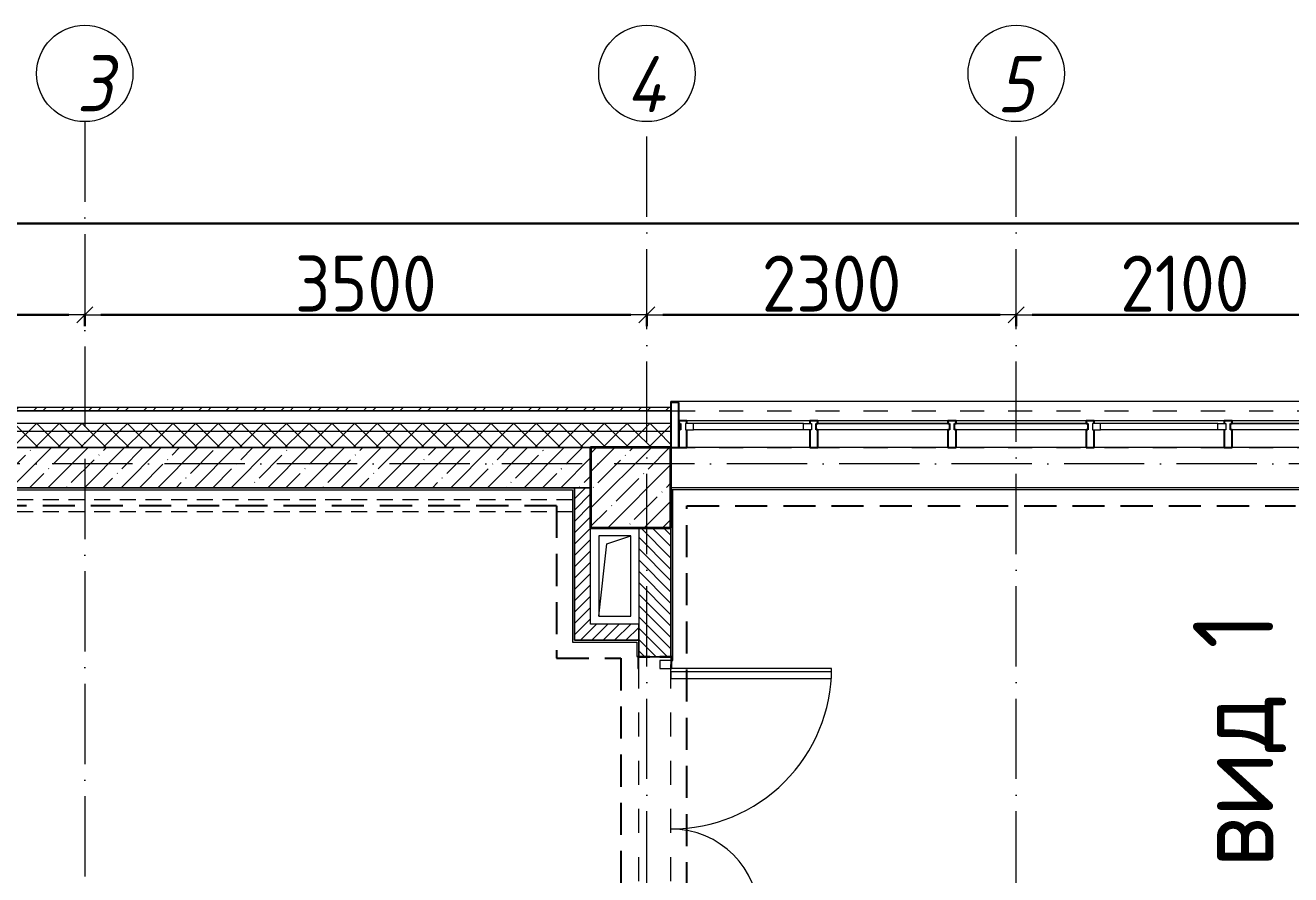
# Model space of a CAD drawing. Header units: millimetres. Extents: x -213536 to 1564669, y -45299 to 942238.
# Drawn here: x -206687 to -198808, y 230818 to 236107 of the extents above; entities that cross this region are included whole.
import ezdxf

# ---------------------------------------------------------------- set-up
doc = ezdxf.new("R2010")
doc.units = ezdxf.units.MM
for name, pattern in [('200_ШТРИХ_ш1п0_6_', [160, 100, -60]), ('50_200_ШТРИХ_1Т_ш5_п1_п1_', [700, 500, -100, 0, -100]), ('Штрих короткий', [300, 150, -150]), ('Штриховая _2 мм - 1 мм_', [300, 200, -100])]:
    doc.linetypes.add(name, pattern=pattern)
for name, color, linetype, lineweight in [('0-1', 7, 'Continuous', 5), ('0-2', 7, 'Continuous', 9), ('Двери', 7, 'Continuous', 9), ('Импосты витража', 7, 'Continuous', 9), ('Импосты витража-1', 7, 'Continuous', 25), ('Каркас_Импост', 7, 'Continuous', 13), ('Каркас_Импост-1', 7, 'Continuous', 9), ('Линии-1', 7, '200_ШТРИХ_ш1п0_6_', 9), ('Несущие колонны', 7, 'Continuous', 9), ('Несущие колонны-1', 7, 'Continuous', 35), ('Обобщенные модели', 7, 'Continuous', 9), ('Общие ребра', 7, 'Continuous', 9), ('Окна', 7, 'Continuous', 9), ('Оси', 7, 'Continuous', 9), ('Оси-1', 7, 'Continuous', 20), ('Оси-2', 7, '50_200_ШТРИХ_1Т_ш5_п1_п1_', 9), ('Основные линии', 7, 'Continuous', 30), ('Остекление-1', 7, 'Continuous', 9), ('Перемычка-1', 7, 'Штрих короткий', 9), ('Размеры', 7, 'Continuous', 15), ('Стены', 7, 'Continuous', 9), ('Стены-1', 7, 'Continuous', 13), ('Штриховка разреза-1', 7, 'Continuous', 9), ('Элементы узлов', 7, 'Continuous', 9)]:
    doc.layers.add(name, color=color, linetype=linetype, lineweight=lineweight)
doc.layers.add('СТ-1_1', color=7, linetype='Штриховая _2 мм - 1 мм_', lineweight=90, true_color=0x888888)
doc.layers.get('0-2').off()
doc.styles.add('ISOCPEUR_I_1', font='isocpeui.ttf', dxfattribs={"width": 0.85, "height": 2.5})
doc.styles.add('СПДС', font='isocpeur.ttf', dxfattribs={"width": 0.9})
doc.dimstyles.new('Размера А3', dxfattribs={"dimtxt": 200, "dimasz": 100, "dimexe": 70, "dimexo": 100, "dimgap": 20, "dimtad": 1, "dimdec": 0, "dimrnd": 10, "dimzin": 0, "dimdsep": 46, "dimtxsty": 'СПДС', "dimblk": 'ARROWHEAD_6', "dimcen": 1, "dimclrd": 256, "dimclre": 256, "dimclrt": 256, "dimazin": 0, "dimtfac": 1, "dimtdec": 0, "dimtmove": 2, "dimatfit": 3, "dimfxl": 1, "dimtolj": 1, "dimtzin": 0, "dimarcsym": 0})
pattern_1 = [(45, (0, 0), (-70.71068, 70.71068), []), (135, (0, 0), (-70.71068, -70.71068), [])]
pattern_2 = [(45, (0, 0), (-35.35534, 35.35534), [])]

# ---------------------------------------------------------------- blocks, each defined once
blk = doc.blocks.new('BSC_Колонна _Прямоугольная - 500х500-V40-АИ2_02_План отделки стен 2-го этажа _Часть 2_')
at = {"layer": 'Несущие колонны'}
h = blk.add_hatch(dxfattribs=at)
h.set_pattern_fill('FP_48', color=256, style=0, pattern_type=2)
h.set_pattern_definition([(45, (-7700, -49300), (-114.04925, 114.04925), []), (45, (-7585.95, -49300), (-114.04925, 114.04925), [201.613, -40.323, 3.353, -36.97])])
h.paths.add_polyline_path([(-250, -250), (250, -250), (250, 250), (-250, 250), (-250, 167)], flags=0)
at = {"layer": 'Несущие колонны-1'}
for p, q in [((250, 250), (-250, 250)), ((-250, 250), (-250, -250)), ((250, -250), (250, 250)), ((-250, -250), (250, -250))]:
    blk.add_line(p, q, dxfattribs=at)
blk = doc.blocks.new('Проем_Дверь_Прямоугольный - 1700х2400h_дверные проемы-28448549-АИ2_02_План отделки стен 2-го этажа _Часть 2_')
at = {"layer": 'Перемычка-1'}
for p, q in [((850, 100), (-850, 100)), ((850, -100), (-850, -100))]:
    blk.add_line(p, q, dxfattribs=at)
blk = doc.blocks.new('PNS_Панель прямоугольная1 - Нр_Стекло - 40мм-25374207-АИ2_02_План отделки стен 2-го этажа _Часть 2_')
at = {"layer": 'Остекление-1'}
for p, q in [((-405, 40), (405, 40)), ((-415, 0), (415, 0)), ((405, 0), (-405, 0))]:
    blk.add_line(p, q, dxfattribs=at)
blk = doc.blocks.new('PNS_Панель прямоугольная2 - Нр_Стекло - 40мм-26243285-АИ2_02_План отделки стен 2-го этажа _Часть 2_')
at = {"layer": 'Каркас_Импост'}
for p, q in [((-415, 0), (-415, 40)), ((-415, 40), (-365, 40)), ((-365, 40), (-365, 0)), ((415, 40), (365, 40)), ((365, 40), (365, 0)), ((415, 0), (415, 40)), ((-365, 0), (-415, 0)), ((365, 0), (415, 0))]:
    blk.add_line(p, q, dxfattribs=at)
at = {"layer": 'Каркас_Импост-1'}
for p, q in [((-365, 40), (365, 40)), ((-365, 0), (365, 0))]:
    blk.add_line(p, q, dxfattribs=at)
blk = doc.blocks.new('PNS_Панель прямоугольная2 - Нр_Стекло - 40мм-28855705-АИ2_02_План отделки стен 2-го этажа _Часть 2_')
at = {"layer": 'Каркас_Импост'}
for p, q in [((-392.5, 0), (-392.5, 40)), ((-392.5, 40), (-342.5, 40)), ((-342.5, 40), (-342.5, 0)), ((392.5, 40), (342.5, 40)), ((342.5, 40), (342.5, 0)), ((392.5, 0), (392.5, 40)), ((-342.5, 0), (-392.5, 0)), ((342.5, 0), (392.5, 0))]:
    blk.add_line(p, q, dxfattribs=at)
at = {"layer": 'Каркас_Импост-1'}
for p, q in [((-342.5, 40), (342.5, 40)), ((-342.5, 0), (342.5, 0))]:
    blk.add_line(p, q, dxfattribs=at)
blk = doc.blocks.new('Прямоугольный импост - Импост структурный с накладкой - 150мм-V171-АИ2_02_План отделки стен 2-го этажа _Часть 2_')
at = {"layer": 'Импосты витража'}
for p, q in [((12255, 49717), (11445, 49717)), ((11950, 49550), (11445, 49550))]:
    blk.add_line(p, q, dxfattribs=at)
blk = doc.blocks.new('Прямоугольный импост - Импост структурный с накладкой - 150мм-25669421-АИ2_02_План отделки стен 2-го этажа _Часть 2_')
at = {"layer": 'Импосты витража'}
for p, q in [((75665, -100), (76475, -100)), ((75665, -267), (76475, -267))]:
    blk.add_line(p, q, dxfattribs=at)
blk = doc.blocks.new('Прямоугольный импост - Импост структурный с накладкой - 150мм-25669420-АИ2_02_План отделки стен 2-го этажа _Часть 2_')
at = {"layer": 'Импосты витража'}
for p, q in [((74850, -100), (75615, -100)), ((74850, -267), (75615, -267))]:
    blk.add_line(p, q, dxfattribs=at)
blk = doc.blocks.new('Прямоугольный импост - Импост структурный с накладкой - 150мм-25647633-АИ2_02_План отделки стен 2-го этажа _Часть 2_')
at = {"layer": 'Импосты витража-1'}
for p, q in [((-25, 0), (-25, 17)), ((-25, 17), (25, 17)), ((-15, 0), (-25, 0)), ((-15, -40), (-15, 0)), ((25, 17), (25, 0)), ((-25, -150), (-25, -40)), ((-25, -40), (-15, -40)), ((25, -40), (25, -150)), ((25, -150), (-25, -150))]:
    blk.add_line(p, q, dxfattribs=at)
blk = doc.blocks.new('Прямоугольный импост - Импост структурный с накладкой - 150мм-V150-АИ2_02_План отделки стен 2-го этажа _Часть 2_')
at = {"layer": 'Импосты витража-1'}
for p, q in [((-25, 0), (-25, 17)), ((-25, 17), (25, 17)), ((25, 0), (15, 0)), ((15, 0), (15, -40)), ((25, 17), (25, 0)), ((-25, -150), (-25, -40)), ((15, -40), (25, -40)), ((25, -40), (25, -150)), ((25, -150), (-25, -150))]:
    blk.add_line(p, q, dxfattribs=at)
blk = doc.blocks.new('Прямоугольный импост - Импост структурный с накладкой - 150мм-25647644-АИ2_02_План отделки стен 2-го этажа _Часть 2_')
at = {"layer": 'Импосты витража-1'}
for p, q in [((-25, 0), (-25, 17)), ((-25, 17), (25, 17)), ((-15, 0), (-25, 0)), ((-15, -40), (-15, 0)), ((25, 0), (15, 0)), ((15, 0), (15, -40)), ((25, 17), (25, 0)), ((-25, -150), (-25, -40)), ((-25, -40), (-15, -40)), ((15, -40), (25, -40)), ((25, -40), (25, -150)), ((25, -150), (-25, -150))]:
    blk.add_line(p, q, dxfattribs=at)
blk = doc.blocks.new('Прямоугольный импост - Откос НВФ_50х280 мм-V152-АИ2_02_План отделки стен 2-го этажа _Часть 2_')
at = {"layer": 'Импосты витража-1'}
for p, q in [((-50, 130), (0, 130)), ((-50, -150), (-50, 130)), ((0, 130), (0, -150)), ((0, -150), (-50, -150))]:
    blk.add_line(p, q, dxfattribs=at)
blk = doc.blocks.new('Отлив_СКБ - Отлив витража_120_НВФ-31885342-АИ2_02_План отделки стен 2-го этажа _Часть 2_')
at = {"layer": 'Окна'}
for p, q in [((7750, -2), (50, -2)), ((0, -120), (0, -113)), ((0, -120), (7800, -120)), ((7800, -113), (7800, -120))]:
    blk.add_line(p, q, dxfattribs=at)
blk = doc.blocks.new('Проем_Дверь_Прямоугольный - 4500х2700h_витражные проемы-30146416-АИ2_02_План отделки стен 2-го этажа _Часть 2_')
at = {"layer": 'Перемычка-1'}
for p, q in [((2250, 115), (-2250, 115)), ((2250, -115), (-2250, -115))]:
    blk.add_line(p, q, dxfattribs=at)
blk = doc.blocks.new('Дверь_Витражная_СКБ_2Ст2 - ДВВ_ДАО_СОШ_Классы-V177-АИ2_02_План отделки стен 2-го этажа _Часть 2_')
at = {"layer": 'Двери'}
for p, q in [((-775, 1035), (-775, 41)), ((775, 585), (775, 35))]:
    blk.add_line(p, q, dxfattribs=at)
for centre, radius, start, end in [((-775, 35), 1000, 360, 90), ((775, 35), 550, 90, 180)]:
    blk.add_arc(centre, radius, start, end, dxfattribs=at)
at = {"layer": 'Элементы узлов'}
for p, q in [((-713, 1035), (-753, 1035)), ((-753, 1035), (-753, 35)), ((-713, 35), (-713, 1035)), ((775, 585), (735, 585)), ((735, 585), (735, 35)), ((775, 35), (775, 585)), ((-825, 35), (-825, -35)), ((-825, 35), (-825, -35)), ((-775, -35), (-775, 35)), ((-775, -35), (-775, 35)), ((-753, 35), (-713, 35)), ((735, 35), (775, 35)), ((775, -35), (775, 35)), ((775, 35), (825, 35)), ((775, 35), (775, -35)), ((825, 35), (775, 35)), ((825, 35), (825, -35)), ((825, -35), (825, 35)), ((-825, -35), (-775, -35)), ((-825, -35), (-775, -35)), ((825, -35), (775, -35)), ((775, -35), (825, -35))]:
    blk.add_line(p, q, dxfattribs=at)
blk = doc.blocks.new('154_Стойка_СКБ_Уголок - СМ-2480_200-28447058-АИ2_02_План отделки стен 2-го этажа _Часть 2_')
at = {"layer": 'Обобщенные модели'}
for p, q in [((125, 156), (125, 81)), ((200, 156), (125, 156)), ((125, 81), (131, 81)), ((131, 81), (131, 150)), ((131, 150), (200, 150)), ((200, 150), (200, 156)), ((131, 19), (125, 19)), ((125, 19), (125, -56)), ((131, -50), (131, 19)), ((125, -56), (200, -56)), ((200, -50), (131, -50)), ((200, -56), (200, -50))]:
    blk.add_line(p, q, dxfattribs=at)
blk = doc.blocks.new('Стойка_Влож_Полоса боковая - Полоса-28346330-АИ2_02_План отделки стен 2-го этажа _Часть 2_')
at = {"layer": 'Обобщенные модели'}
for p, q in [((-5, -31), (-5, 31)), ((0, 31), (0, -31))]:
    blk.add_line(p, q, dxfattribs=at)
blk = doc.blocks.new('AR_Отверстие прямоугольное _в плите_ - AR_Отверстие прямоугольное _в плите_-V197-АИ2_02_План отделки стен 2-го этажа _Часть 2_')
at = {"layer": 'Обобщенные модели'}
for p, q in [((100, 250), (-100, 250)), ((-100, 250), (-100, -250)), ((-50, 200), (100, 250)), ((100, -250), (100, 250)), ((-100, -250), (-50, 200)), ((-100, -250), (100, -250))]:
    blk.add_line(p, q, dxfattribs=at)
blk = doc.blocks.new('0125-Р-ОО-Ш2-АР-о_23_10_2024_rvt-1-АИ2_02_План отделки стен 2-го этажа _Часть 2_')
at = {"layer": 'Штриховка разреза-1'}
h = blk.add_hatch(dxfattribs=at)
h.set_pattern_fill('FP_80', color=256, style=0, pattern_type=2)
h.set_pattern_definition([(45, (0, 0), (-85.53659, 85.53659), []), (45, (57.02, 0), (-85.53659, 85.53659), [])])
h.paths.add_polyline_path([(26130, 49780), (26130, 49800), (17950, 49800), (17950, 49780), (23915, 49780)], flags=0)
h.paths.add_polyline_path([(16950, 49780), (16950, 49800), (15750, 49800), (15750, 49780), (16459.1, 49780)], flags=0)
h.paths.add_polyline_path([(7950, 49780), (7950, 49800), (-330, 49800), (-330, 49780), (7139.2, 49780)], flags=0)
h = blk.add_hatch(dxfattribs=at)
h.set_pattern_fill('FP_81', color=256, style=0, pattern_type=2)
h.set_pattern_definition(pattern_1)
h.paths.add_polyline_path([(26000, 49650), (26050, 49650), (26050, 49700), (17950, 49700), (17950, 49650), (23915, 49650)], flags=0)
h.paths.add_polyline_path([(16950, 49650), (16950, 49700), (15750, 49700), (15750, 49650), (16459.1, 49650)], flags=0)
h.paths.add_polyline_path([(7950, 49650), (7950, 49700), (-200, 49700), (-200, 49650), (7139.2, 49650)], flags=0)
h = blk.add_hatch(dxfattribs=at)
h.set_pattern_fill('FP_81', color=256, style=0, pattern_type=2)
h.set_pattern_definition(pattern_1)
h.paths.add_polyline_path([(25900, 49550), (26000, 49550), (26000, 49650), (17950, 49650), (17950, 49550), (23915, 49550)], flags=0)
h.paths.add_polyline_path([(16950, 49550), (16950, 49650), (15750, 49650), (15750, 49556), (15825, 49556), (15825, 49550), (16459.1, 49550)], flags=0)
h.paths.add_polyline_path([(7950, 49550), (7950, 49650), (-100, 49650), (-100, 49550), (7450, 49550)], flags=0)
h = blk.add_hatch(dxfattribs=at)
h.set_pattern_fill('FP_1', color=256, style=0, pattern_type=2)
h.set_pattern_definition([(45, (0, 0), (-114.04925, 114.04925), []), (45, (114.05, 0), (-114.04925, 114.04925), [201.612, -40.322, 3.353, -36.97])])
h.paths.add_polyline_path([(7450, 49300), (7450, 49550), (400, 49550), (400, 49300), (7139.2, 49300)], flags=0)
h = blk.add_hatch(dxfattribs=at)
h.set_pattern_fill('FP_92', color=256, style=0, pattern_type=2)
h.set_pattern_definition(pattern_2)
h.paths.add_polyline_path([(7450, 48350), (7450, 49300), (7350, 49300), (7350, 48350)], flags=0)
h = blk.add_hatch(dxfattribs=at)
h.set_pattern_fill('FP_2', color=256, style=0, pattern_type=2)
h.set_pattern_definition([(135, (0, 0), (-35.35534, -35.35534), [])])
h.paths.add_polyline_path([(7950, 46050), (7950, 46544), (7881, 46544), (7881, 46550), (7819, 46550), (7819, 46544), (7750, 46544), (7750, 46050)], flags=0)
h.paths.add_polyline_path([(7950, 48250), (7950, 49050), (7750, 49050), (7750, 48250), (7910, 48250)], flags=0)
h = blk.add_hatch(dxfattribs=at)
h.set_pattern_fill('FP_92', color=256, style=0, pattern_type=2)
h.set_pattern_definition(pattern_2)
h.paths.add_polyline_path([(7750, 48350), (7750, 48450), (7450, 48450), (7450, 48350)], flags=0)
at = {"layer": 'Линии-1'}
for p, q in [((7338, 49225), (400, 49225)), ((7338, 49150), (400, 49150))]:
    blk.add_line(p, q, dxfattribs=at)
at = {"layer": 'Общие ребра'}
for p, q in [((7950, 49700), (-100, 49700)), ((7950, 49650), (-100, 49650))]:
    blk.add_line(p, q, dxfattribs=at)
at = {"layer": 'Стены'}
blk.add_line((11950, 49300), (7950, 49300), dxfattribs=at)
at = {"layer": 'Стены-1'}
for p, q in [((7950, 49800), (-330, 49800)), ((7950, 49780), (7950, 49800)), ((-330, 49780), (7950, 49780)), ((7950, 49780), (-100, 49780)), ((7950, 49550), (7950, 49780)), ((400, 49550), (7450, 49550)), ((7450, 49550), (400, 49550)), ((400, 49300), (7450, 49300)), ((7350, 49300), (7350, 48350)), ((7450, 49300), (7350, 49300)), ((7450, 48450), (7450, 49050)), ((7750, 49050), (7750, 48250)), ((7950, 48250), (7950, 49050)), ((7750, 48450), (7450, 48450)), ((7750, 48350), (7750, 48450)), ((7350, 48350), (7450, 48350)), ((7450, 48350), (7750, 48350))]:
    blk.add_line(p, q, dxfattribs=at)
at = {"layer": '0-2'}
for name, p, rotation in [('Отлив_СКБ - Отлив витража_120_НВФ-31885342-АИ2_02_План отделки стен 2-го этажа _Часть 2_', (15750, 49717), 180), ('Проем_Дверь_Прямоугольный - 4500х2700h_витражные проемы-30146416-АИ2_02_План отделки стен 2-го этажа _Часть 2_', (10200, 49665), 180), ('Прямоугольный импост - Импост структурный с накладкой - 150мм-25669420-АИ2_02_План отделки стен 2-го этажа _Часть 2_', (83665, 49450), 180), ('Прямоугольный импост - Импост структурный с накладкой - 150мм-25669421-АИ2_02_План отделки стен 2-го этажа _Часть 2_', (85340, 49450), 180), ('Прямоугольный импост - Импост структурный с накладкой - 150мм-25669421-АИ2_02_План отделки стен 2-го этажа _Часть 2_', (86200, 49450), 180), ('Прямоугольный импост - Импост структурный с накладкой - 150мм-25669421-АИ2_02_План отделки стен 2-го этажа _Часть 2_', (87060, 49450), 180), ('PNS_Панель прямоугольная2 - Нр_Стекло - 40мм-28855705-АИ2_02_План отделки стен 2-го этажа _Часть 2_', (8432.5, 49700), 180), ('PNS_Панель прямоугольная1 - Нр_Стекло - 40мм-25374207-АИ2_02_План отделки стен 2-го этажа _Часть 2_', (9270, 49700), 180), ('PNS_Панель прямоугольная1 - Нр_Стекло - 40мм-25374207-АИ2_02_План отделки стен 2-го этажа _Часть 2_', (10130, 49700), 180), ('PNS_Панель прямоугольная2 - Нр_Стекло - 40мм-26243285-АИ2_02_План отделки стен 2-го этажа _Часть 2_', (10990, 49700), 180), ('PNS_Панель прямоугольная1 - Нр_Стекло - 40мм-25374207-АИ2_02_План отделки стен 2-го этажа _Часть 2_', (11850, 49700), 180), ('154_Стойка_СКБ_Уголок - СМ-2480_200-28447058-АИ2_02_План отделки стен 2-го этажа _Часть 2_', (7800, 48375), 269.9999999999999), ('Проем_Дверь_Прямоугольный - 1700х2400h_дверные проемы-28448549-АИ2_02_План отделки стен 2-го этажа _Часть 2_', (7850, 47400), 269.9999999999999), ('Стойка_Влож_Полоса боковая - Полоса-28346330-АИ2_02_План отделки стен 2-го этажа _Часть 2_', (7850, 48250), 89.99999999999991), ('Дверь_Витражная_СКБ_2Ст2 - ДВВ_ДАО_СОШ_Классы-V177-АИ2_02_План отделки стен 2-го этажа _Часть 2_', (7915, 47400), 269.9999999999964)]:
    blk.add_blockref(name, p, dxfattribs=dict(at, rotation=rotation))
at = {"layer": '0-2', "extrusion": (0, 0, -1)}
for name, p in [('Прямоугольный импост - Откос НВФ_50х280 мм-V152-АИ2_02_План отделки стен 2-го этажа _Часть 2_', (-7950, 49700)), ('Прямоугольный импост - Импост структурный с накладкой - 150мм-V150-АИ2_02_План отделки стен 2-го этажа _Часть 2_', (-8025, 49700)), ('Прямоугольный импост - Импост структурный с накладкой - 150мм-25647633-АИ2_02_План отделки стен 2-го этажа _Часть 2_', (-8840, 49700)), ('Прямоугольный импост - Импост структурный с накладкой - 150мм-25647644-АИ2_02_План отделки стен 2-го этажа _Часть 2_', (-9700, 49700)), ('Прямоугольный импост - Импост структурный с накладкой - 150мм-V150-АИ2_02_План отделки стен 2-го этажа _Часть 2_', (-10560, 49700)), ('Прямоугольный импост - Импост структурный с накладкой - 150мм-25647633-АИ2_02_План отделки стен 2-го этажа _Часть 2_', (-11420, 49700))]:
    blk.add_blockref(name, p, dxfattribs=at)
at = {"layer": '0-2'}
for name, p in [('Прямоугольный импост - Импост структурный с накладкой - 150мм-V171-АИ2_02_План отделки стен 2-го этажа _Часть 2_', (0, 0)), ('BSC_Колонна _Прямоугольная - 500х500-V40-АИ2_02_План отделки стен 2-го этажа _Часть 2_', (7700, 49300)), ('AR_Отверстие прямоугольное _в плите_ - AR_Отверстие прямоугольное _в плите_-V197-АИ2_02_План отделки стен 2-го этажа _Часть 2_', (7600, 48750))]:
    blk.add_blockref(name, p, dxfattribs=at)
blk = doc.blocks.new('Ось сетки - Круг_Ø6_00__ISO-2_5_0_9K_-16731441-АИ2_02_План отделки стен 2-го этажа _Часть 2_')
at = {"layer": 'Оси-1'}
blk.add_circle((0, 0), 3, dxfattribs=at)
blk = doc.blocks.new('ARROWHEAD_6')
at = {"color": 0, "linetype": 'Continuous'}
for p, q in [((0, 0), (-1, 0)), ((-0.5, -0.5), (0.5, 0.5))]:
    blk.add_line(p, q, dxfattribs=at)
blk = doc.blocks.new('*D2979')
at = {"layer": 'Defpoints', "color": 0, "transparency": 16777216}
for p in [(208595.6, 263297.6), (210545.6, 263297.6), (210545.6, 263191.6)]:
    blk.add_point(p, dxfattribs=at)
at = {"layer": 'Размеры', "lineweight": -2, "transparency": 16777216}
for p, q in [((208595.6, 263197.6), (208595.6, 263121.6)), ((208695.6, 263191.6), (210445.6, 263191.6)), ((210545.6, 263197.6), (210545.6, 263121.6))]:
    blk.add_line(p, q, dxfattribs=at)
at = {"layer": 'Размеры', "lineweight": -2, "transparency": 16777216, "xscale": 100, "yscale": 100, "zscale": 100, "rotation": 180}
blk.add_blockref('ARROWHEAD_6', (208595.6, 263191.6), dxfattribs=at)
at = {"layer": 'Размеры', "lineweight": -2, "transparency": 16777216, "xscale": 100, "yscale": 100, "zscale": 100}
blk.add_blockref('ARROWHEAD_6', (210545.6, 263191.6), dxfattribs=at)
at = {"layer": 'Размеры', "lineweight": 25, "transparency": 16777216, "insert": (209570.6, 263386.6), "char_height": 350, "width": 2.3, "attachment_point": 5, "style": 'СПДС'}
blk.add_mtext('\\A1;1950', dxfattribs=at)
blk = doc.blocks.new('*D2980')
at = {"layer": 'Defpoints', "color": 0, "transparency": 16777216}
for p in [(210545.6, 263297.6), (214045.6, 263297.6), (214045.6, 263191.6)]:
    blk.add_point(p, dxfattribs=at)
at = {"layer": 'Размеры', "lineweight": -2, "transparency": 16777216}
for p, q in [((210545.6, 263197.6), (210545.6, 263121.6)), ((210645.6, 263191.6), (213945.6, 263191.6)), ((214045.6, 263197.6), (214045.6, 263121.6))]:
    blk.add_line(p, q, dxfattribs=at)
at = {"layer": 'Размеры', "lineweight": -2, "transparency": 16777216, "xscale": 100, "yscale": 100, "zscale": 100, "rotation": 180}
blk.add_blockref('ARROWHEAD_6', (210545.6, 263191.6), dxfattribs=at)
at = {"layer": 'Размеры', "lineweight": -2, "transparency": 16777216, "xscale": 100, "yscale": 100, "zscale": 100}
blk.add_blockref('ARROWHEAD_6', (214045.6, 263191.6), dxfattribs=at)
at = {"layer": 'Размеры', "lineweight": 25, "transparency": 16777216, "insert": (212295.6, 263386.6), "char_height": 350, "width": 2.488, "attachment_point": 5, "style": 'СПДС'}
blk.add_mtext('\\A1;3500', dxfattribs=at)
blk = doc.blocks.new('*D2981')
at = {"layer": 'Defpoints', "color": 0, "transparency": 16777216}
for p in [(214045.6, 263297.6), (216345.6, 263297.6), (216345.6, 263191.6)]:
    blk.add_point(p, dxfattribs=at)
at = {"layer": 'Размеры', "lineweight": -2, "transparency": 16777216}
for p, q in [((214045.6, 263197.6), (214045.6, 263121.6)), ((214145.6, 263191.6), (216245.6, 263191.6)), ((216345.6, 263197.6), (216345.6, 263121.6))]:
    blk.add_line(p, q, dxfattribs=at)
at = {"layer": 'Размеры', "lineweight": -2, "transparency": 16777216, "xscale": 100, "yscale": 100, "zscale": 100, "rotation": 180}
blk.add_blockref('ARROWHEAD_6', (214045.6, 263191.6), dxfattribs=at)
at = {"layer": 'Размеры', "lineweight": -2, "transparency": 16777216, "xscale": 100, "yscale": 100, "zscale": 100}
blk.add_blockref('ARROWHEAD_6', (216345.6, 263191.6), dxfattribs=at)
at = {"layer": 'Размеры', "lineweight": 25, "transparency": 16777216, "insert": (215195.6, 263386.6), "char_height": 350, "width": 2.488, "attachment_point": 5, "style": 'СПДС'}
blk.add_mtext('\\A1;2300', dxfattribs=at)
blk = doc.blocks.new('*D2982')
at = {"layer": 'Defpoints', "color": 0, "transparency": 16777216}
for p in [(216345.6, 263297.6), (218445.6, 263297.6), (218445.6, 263191.6)]:
    blk.add_point(p, dxfattribs=at)
at = {"layer": 'Размеры', "lineweight": -2, "transparency": 16777216}
for p, q in [((216345.6, 263197.6), (216345.6, 263121.6)), ((216445.6, 263191.6), (218345.6, 263191.6)), ((218445.6, 263197.6), (218445.6, 263121.6))]:
    blk.add_line(p, q, dxfattribs=at)
at = {"layer": 'Размеры', "lineweight": -2, "transparency": 16777216, "xscale": 100, "yscale": 100, "zscale": 100, "rotation": 180}
blk.add_blockref('ARROWHEAD_6', (216345.6, 263191.6), dxfattribs=at)
at = {"layer": 'Размеры', "lineweight": -2, "transparency": 16777216, "xscale": 100, "yscale": 100, "zscale": 100}
blk.add_blockref('ARROWHEAD_6', (218445.6, 263191.6), dxfattribs=at)
at = {"layer": 'Размеры', "lineweight": 25, "transparency": 16777216, "insert": (217395.6, 263386.6), "char_height": 350, "width": 2.3, "attachment_point": 5, "style": 'СПДС'}
blk.add_mtext('\\A1;2100', dxfattribs=at)
blk = doc.blocks.new('*D2987')
at = {"layer": 'Defpoints', "color": 0, "transparency": 16777216}
for p in [(206245.6, 263867.2), (232045.6, 263867.2), (232045.6, 263761.1)]:
    blk.add_point(p, dxfattribs=at)
at = {"layer": 'Размеры', "lineweight": -2, "transparency": 16777216}
for p, q in [((206245.6, 263767.2), (206245.6, 263691.1)), ((206345.6, 263761.1), (231945.6, 263761.1)), ((232045.6, 263767.2), (232045.6, 263691.1))]:
    blk.add_line(p, q, dxfattribs=at)
at = {"layer": 'Размеры', "lineweight": -2, "transparency": 16777216, "xscale": 100, "yscale": 100, "zscale": 100, "rotation": 180}
blk.add_blockref('ARROWHEAD_6', (206245.6, 263761.1), dxfattribs=at)
at = {"layer": 'Размеры', "lineweight": -2, "transparency": 16777216, "xscale": 100, "yscale": 100, "zscale": 100}
blk.add_blockref('ARROWHEAD_6', (232045.6, 263761.1), dxfattribs=at)
at = {"layer": 'Размеры', "lineweight": 25, "transparency": 16777216, "insert": (219145.6, 263956.1), "char_height": 350, "width": 3.111, "attachment_point": 5, "style": 'СПДС'}
blk.add_mtext('\\A1;25800', dxfattribs=at)
blk = doc.blocks.new('Оси1')
at = {"layer": 'Оси-2'}
for p, q in [((210545.6, 264395.4), (210545.6, 210594.5)), ((214045.6, 210594.5), (214045.6, 264395.4)), ((216345.6, 210594.5), (216345.6, 264395.4)), ((234645.6, 262265.2), (203926.8, 262265.2))]:
    blk.add_line(p, q, dxfattribs=at)
at = {"layer": 'Оси-1', "xscale": 99.99999999999993, "yscale": 99.99999999999993, "zscale": 99.99999999999993, "rotation": 180}
blk.add_blockref('Ось сетки - Круг_Ø6_00__ISO-2_5_0_9K_-16731441-АИ2_02_План отделки стен 2-го этажа _Часть 2_', (210545.6, 264695.4), dxfattribs=at)
at = {"layer": 'Оси-1', "xscale": 99.99999999999993, "yscale": 99.99999999999993, "zscale": 99.99999999999993}
for p in [(214045.6, 264695.4), (216345.6, 264695.4)]:
    blk.add_blockref('Ось сетки - Круг_Ø6_00__ISO-2_5_0_9K_-16731441-АИ2_02_План отделки стен 2-го этажа _Часть 2_', p, dxfattribs=at)
at = {"layer": 'Оси', "char_height": 350, "attachment_point": 1, "style": 'ISOCPEUR_I_1'}
for s, insert, width in [('\\fISOCPEUR|b0|i1|c204|p34|;\\W.9;3', (210494.5, 264809.3), 202.025), ('\\fISOCPEUR|b0|i1|c204|p34|;\\W.9;4', (213914.9, 264804.2), 223.671), ('\\fISOCPEUR|b0|i1|c204|p34|;\\W.9;5', (216223.9, 264804.2), 202.025)]:
    blk.add_mtext(s, dxfattribs=dict(at, insert=insert, width=width))
at = {"layer": 'Размеры', "lineweight": 25}
for base, p1, p2, picture, middle in [((232045.6, 263761.1), (206245.6, 263867.2), (232045.6, 263867.2), '*D2987', (219145.6, 263956.1)), ((210545.6, 263191.6), (208595.6, 263297.6), (210545.6, 263297.6), '*D2979', (209570.6, 263386.6)), ((214045.6, 263191.6), (210545.6, 263297.6), (214045.6, 263297.6), '*D2980', (212295.6, 263386.6)), ((216345.6, 263191.6), (214045.6, 263297.6), (216345.6, 263297.6), '*D2981', (215195.6, 263386.6)), ((218445.6, 263191.6), (216345.6, 263297.6), (218445.6, 263297.6), '*D2982', (217395.6, 263386.6))]:
    dim = blk.add_linear_dim(base=base, p1=p1, p2=p2, dimstyle='Размера А3', override={"dimtxt": 350}, dxfattribs=at)
    dim.commit()
    dim.dimension.update_dxf_attribs({"geometry": picture, "text_midpoint": middle})

msp = doc.modelspace()

# ---------------------------------------------------------------- linework, layer by layer
at = {"layer": 'СТ-1_1', "lineweight": 25}
for p, q in [((-203379, 233115.3), (-210117, 233115.3)), ((-203379, 233115.3), (-203379, 232165.3)), ((-202567, 195295.3), (-202567, 233115.3)), ((-202567, 233115.3), (-198779, 233115.3)), ((-203379, 232165.3), (-202979, 232165.3)), ((-202979, 232165.3), (-202979, 230489.3))]:
    msp.add_line(p, q, dxfattribs=at)
at = {"layer": 'Стены'}
msp.add_line((-198679, 233215.3), (-202655, 233215.3), dxfattribs=at)
at = {"layer": 'Стены-1'}
for p, q in [((-203267, 233227.3), (-210217, 233227.3)), ((-203267, 232277.3), (-203267, 233227.3)), ((-210205, 233215.3), (-203279, 233215.3)), ((-203279, 233215.3), (-203279, 232265.3)), ((-202655, 233215.3), (-202667, 233215.3)), ((-202655, 232152.3), (-202655, 233215.3)), ((-202667, 232977.3), (-202667, 232177.3)), ((-202867, 232277.3), (-203267, 232277.3)), ((-202867, 232177.3), (-202867, 232277.3)), ((-203279, 232265.3), (-202879, 232265.3)), ((-202879, 232265.3), (-202879, 232177.3)), ((-202879, 232177.3), (-202873, 232177.3)), ((-202661, 232152.3), (-202655, 232152.3))]:
    msp.add_line(p, q, dxfattribs=at)

# ---------------------------------------------------------------- block references
at = {"color": 2, "lineweight": 30}
msp.add_blockref('Оси1', (-416862.6, -28888), dxfattribs=at)
at = {"layer": '0-1'}
msp.add_blockref('0125-Р-ОО-Ш2-АР-о_23_10_2024_rvt-1-АИ2_02_План отделки стен 2-го этажа _Часть 2_', (-210617, 183927.3), dxfattribs=at)

# ---------------------------------------------------------------- texts
at = {"layer": 'Основные линии', "insert": (-199416.5, 230862.3), "char_height": 500, "attachment_point": 1, "rotation": 90, "style": 'СПДС'}
msp.add_mtext_dynamic_manual_height_columns('вид 1', width=1580.432, gutter_width=1678.4, heights=[0], dxfattribs=at)

doc.saveas('drawing.dxf')
